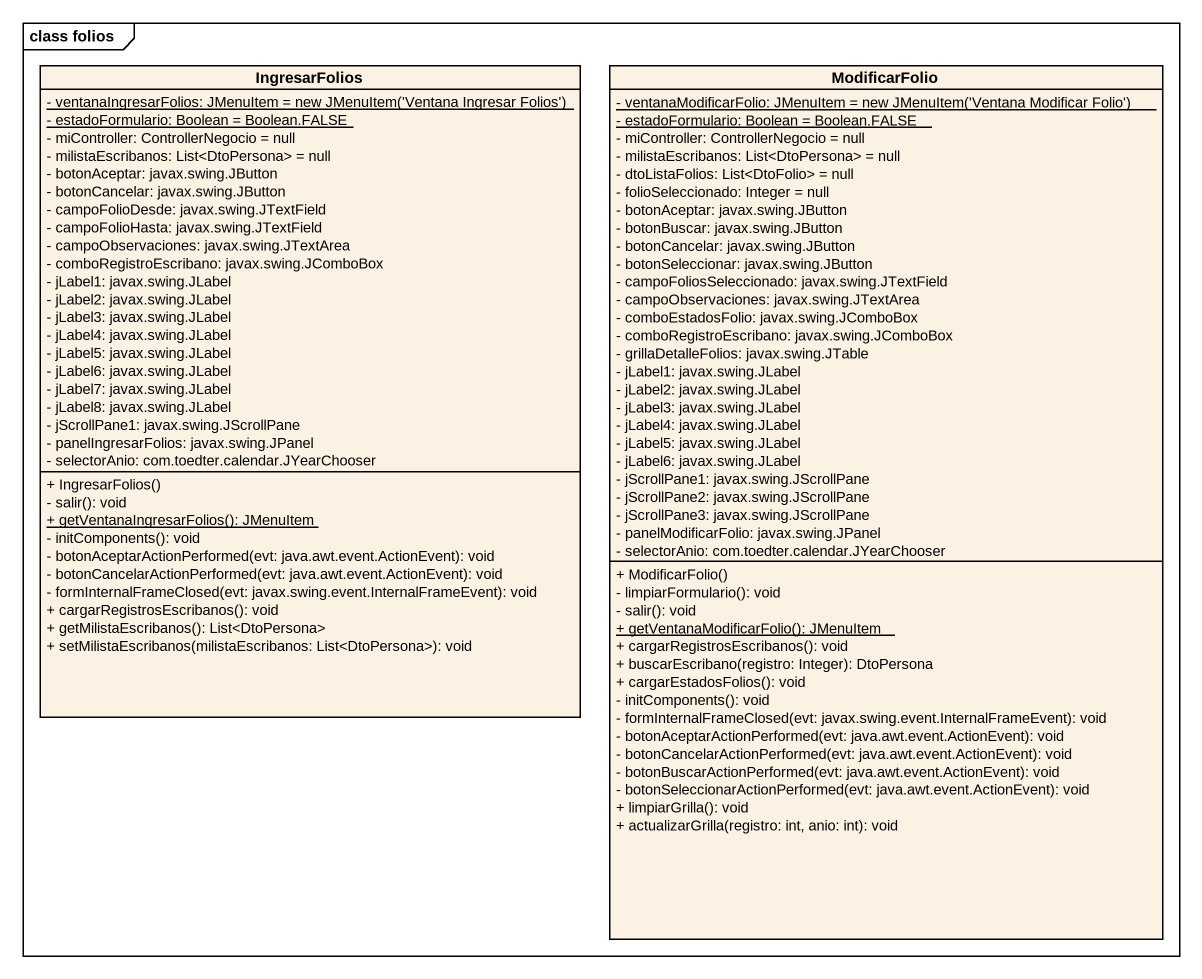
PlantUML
@startuml
mainframe class folios
hide circle
hide empty members
skinparam classAttributeIconSize 0
class IngresarFolios {
  {static} {field} - ventanaIngresarFolios: JMenuItem = new JMenuItem('Ventana Ingresar Folios')
  {static} - estadoFormulario: Boolean = Boolean.FALSE
  - miController: ControllerNegocio = null
  - milistaEscribanos: List<DtoPersona> = null
  - botonAceptar: javax.swing.JButton
  - botonCancelar: javax.swing.JButton
  - campoFolioDesde: javax.swing.JTextField
  - campoFolioHasta: javax.swing.JTextField
  - campoObservaciones: javax.swing.JTextArea
  - comboRegistroEscribano: javax.swing.JComboBox
  - jLabel1: javax.swing.JLabel
  - jLabel2: javax.swing.JLabel
  - jLabel3: javax.swing.JLabel
  - jLabel4: javax.swing.JLabel
  - jLabel5: javax.swing.JLabel
  - jLabel6: javax.swing.JLabel
  - jLabel7: javax.swing.JLabel
  - jLabel8: javax.swing.JLabel
  - jScrollPane1: javax.swing.JScrollPane
  - panelIngresarFolios: javax.swing.JPanel
  - selectorAnio: com.toedter.calendar.JYearChooser
  + IngresarFolios()
  - salir(): void
  {static} + getVentanaIngresarFolios(): JMenuItem
  - initComponents(): void
  - botonAceptarActionPerformed(evt: java.awt.event.ActionEvent): void
  - botonCancelarActionPerformed(evt: java.awt.event.ActionEvent): void
  - formInternalFrameClosed(evt: javax.swing.event.InternalFrameEvent): void
  + cargarRegistrosEscribanos(): void
  + getMilistaEscribanos(): List<DtoPersona>
  + setMilistaEscribanos(milistaEscribanos: List<DtoPersona>): void
}
class ModificarFolio {
  {static} {field} - ventanaModificarFolio: JMenuItem = new JMenuItem('Ventana Modificar Folio')
  {static} - estadoFormulario: Boolean = Boolean.FALSE
  - miController: ControllerNegocio = null
  - milistaEscribanos: List<DtoPersona> = null
  - dtoListaFolios: List<DtoFolio> = null
  - folioSeleccionado: Integer = null
  - botonAceptar: javax.swing.JButton
  - botonBuscar: javax.swing.JButton
  - botonCancelar: javax.swing.JButton
  - botonSeleccionar: javax.swing.JButton
  - campoFoliosSeleccionado: javax.swing.JTextField
  - campoObservaciones: javax.swing.JTextArea
  - comboEstadosFolio: javax.swing.JComboBox
  - comboRegistroEscribano: javax.swing.JComboBox
  - grillaDetalleFolios: javax.swing.JTable
  - jLabel1: javax.swing.JLabel
  - jLabel2: javax.swing.JLabel
  - jLabel3: javax.swing.JLabel
  - jLabel4: javax.swing.JLabel
  - jLabel5: javax.swing.JLabel
  - jLabel6: javax.swing.JLabel
  - jScrollPane1: javax.swing.JScrollPane
  - jScrollPane2: javax.swing.JScrollPane
  - jScrollPane3: javax.swing.JScrollPane
  - panelModificarFolio: javax.swing.JPanel
  - selectorAnio: com.toedter.calendar.JYearChooser
  + ModificarFolio()
  - limpiarFormulario(): void
  - salir(): void
  {static} + getVentanaModificarFolio(): JMenuItem
  + cargarRegistrosEscribanos(): void
  + buscarEscribano(registro: Integer): DtoPersona
  + cargarEstadosFolios(): void
  - initComponents(): void
  - formInternalFrameClosed(evt: javax.swing.event.InternalFrameEvent): void
  - botonAceptarActionPerformed(evt: java.awt.event.ActionEvent): void
  - botonCancelarActionPerformed(evt: java.awt.event.ActionEvent): void
  - botonBuscarActionPerformed(evt: java.awt.event.ActionEvent): void
  - botonSeleccionarActionPerformed(evt: java.awt.event.ActionEvent): void
  + limpiarGrilla(): void
  + actualizarGrilla(registro: int, anio: int): void
}
@enduml
